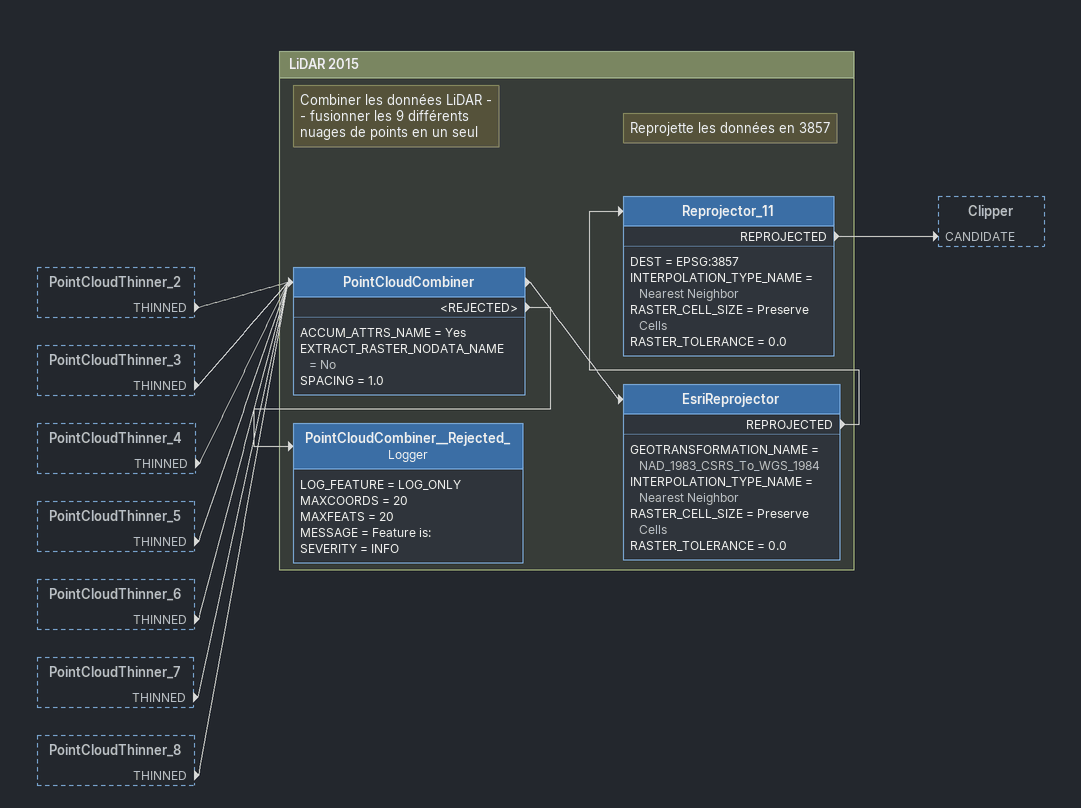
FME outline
PointCloudThinner_2 [outside]
    THINNED -> PointCloudCombiner
PointCloudThinner_3 [outside]
    THINNED -> PointCloudCombiner
PointCloudThinner_4 [outside]
    THINNED -> PointCloudCombiner
PointCloudThinner_5 [outside]
    THINNED -> PointCloudCombiner
PointCloudThinner_6 [outside]
    THINNED -> PointCloudCombiner
PointCloudThinner_7 [outside]
    THINNED -> PointCloudCombiner
PointCloudThinner_8 [outside]
    THINNED -> PointCloudCombiner

Bookmark: LiDAR 2015
Note: Combiner les données LiDAR - / - fusionner les 9 différents nuages de points en un seul
PointCloudCombiner
    ACCUM_ATTRS_NAME = Yes
    EXTRACT_RASTER_NODATA_NAME = No
    SPACING = 1.0
    -> EsriReprojector
    <REJECTED> -> PointCloudCombiner__Rejected_
EsriReprojector
    GEOTRANSFORMATION_NAME = NAD_1983_CSRS_To_WGS_1984
    INTERPOLATION_TYPE_NAME = Nearest Neighbor
    RASTER_CELL_SIZE = Preserve Cells
    RASTER_TOLERANCE = 0.0
    REPROJECTED -> Reprojector_11
Note: Reprojette les données en 3857
Reprojector_11
    DEST = EPSG:3857
    INTERPOLATION_TYPE_NAME = Nearest Neighbor
    RASTER_CELL_SIZE = Preserve Cells
    RASTER_TOLERANCE = 0.0
    REPROJECTED -> Clipper [CANDIDATE]
PointCloudCombiner__Rejected_: Logger
    LOG_FEATURE = LOG_ONLY
    MAXCOORDS = 20
    MAXFEATS = 20
    MESSAGE = Feature is:
    SEVERITY = INFO
